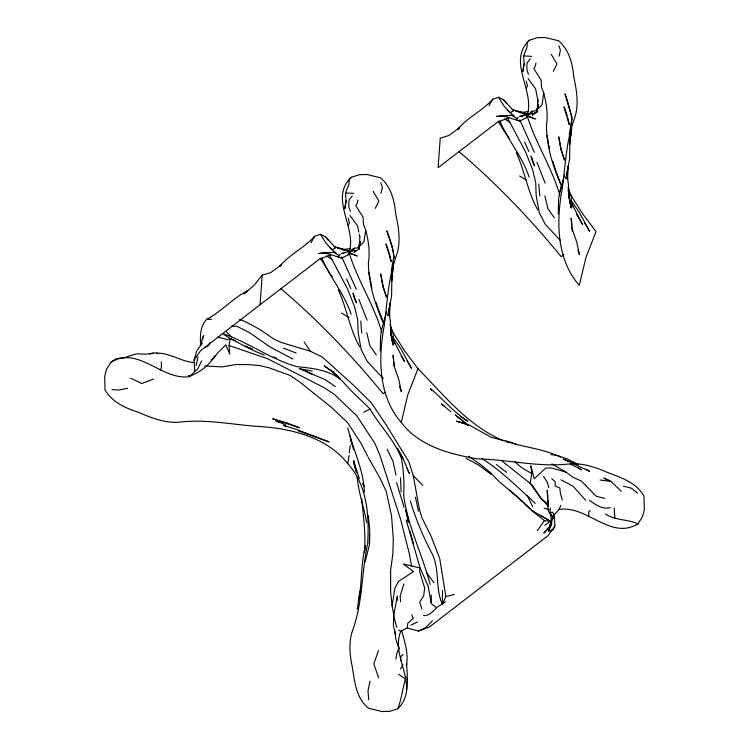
<?xml version="1.0" encoding="UTF-8"?>
<svg xmlns="http://www.w3.org/2000/svg" width="749" height="749" viewBox="0 0 749 749"><rect width="100%" height="100%" fill="white"/><g stroke="black" fill="none" stroke-linecap="round" stroke-linejoin="round"><path stroke-width="1.12" d="M554.297 516.885L554.288 518.336L553.689 518.252M369.538 534.636L369.472 544.57L365.212 561.75M369.538 534.767L369.454 543.943L369.734 529.534L368.199 515.584M423.438 615.603C431.967 616.155 434.879 606.456 442.378 604.321L442.509 590.493M548.146 500.201L548.09 506.455L547.191 490.258L547.931 497.991M380.249 350.935L380.548 336.404L381.569 329.869L386.624 311.846M558.295 213.886L558.595 199.356L559.615 192.821L564.671 174.807M393.777 261.457L391.427 281.137L393.384 267.215M393.852 258.162L393.899 255.952L391.259 271.241M359.923 236.356L359.361 246.187L359.492 241.88M537.969 99.317L537.408 109.148L537.698 99.439L535.591 88.738L528.073 78.57M393.731 257.965C393.731 248.621 389.78 239.624 386.933 230.814C389.48 239.727 393.609 248.471 393.946 257.825M397.223 600.473L397.391 595.989L393.571 615.978L396.867 627.465M567.985 166.755L565.963 178.768L569.652 158.807L569.811 146.486L571.908 117.462L566.862 98.905M364.37 552.2C366.111 534.243 363.246 516.436 361.73 498.609M568.163 165.669L567.63 179.367L567.311 177.298M553.829 515.097L548.521 531.397L553.258 529.449L554.925 525.976L554.232 514.769L559.035 509.451C587.207 505.013 610.295 540.619 637.989 523.851L642.427 516.819L644.309 509.76L644 496.147C635.489 480.886 618.374 477.104 603.516 470.793C592.422 466.15 580.381 462.704 568.257 464.043C537.904 467.357 507.878 459.465 477.59 458.875C449.587 454.203 419.271 446.17 401.249 422.436C378.535 396.464 378.067 358.734 384.087 326.555C387.373 302.999 387.991 278.722 396.212 256.158C401.249 242.451 398.646 227.602 395.697 213.765C394.423 200.329 391.128 187.081 380.558 177.803L366.86 174.498L359.305 174.695L351.206 177.307L349.306 179.245L348.865 184.582L345.523 192.98L346.132 200.666L344.802 208.643L346.132 200.666M568.585 191.519L582.507 213.587L596.017 231.619L585.877 257.675L579.295 285.388C556.582 259.416 556.114 221.695 562.134 189.506C565.42 165.96 566.038 141.673 574.258 119.11C579.295 105.412 576.693 90.554 573.743 76.716C572.47 63.281 569.174 50.043 558.604 40.764L544.907 37.45L537.351 37.656L529.253 40.259L527.352 42.197L526.912 47.533L523.57 55.932L524.178 63.618L522.849 71.604L523.074 69.685M349.287 452.855L350.176 445.618M359.623 245.475L359.033 249.052L359.941 241.506L359.033 249.052L354.062 252.301L355.728 250.971M537.67 108.427L537.08 112.004L537.988 104.457L537.08 112.004L532.108 115.252L534.992 112.341M406.333 665.515L406.641 663.539C407.306 678.603 410.068 697.356 397.794 708.741L389.695 711.344L382.14 711.55L368.442 708.236C355.185 697.263 354.811 680.101 351.796 664.55C349.568 653.147 348.734 640.994 352.788 629.89C362.853 602.14 361.552 572.096 367.665 543.484C369.294 515.827 367.375 485.155 347.751 463.612C325.778 435.918 288.196 427.819 254.613 426.209C230.074 424.084 205.441 419.271 180.743 422.005C165.801 423.7 151.41 417.989 137.994 412.119C124.943 407.962 112.284 402.194 105 389.901L104.691 376.288L106.573 369.229L111.011 362.188C138.705 345.42 161.793 381.035 189.965 376.588L194.768 371.279L194.075 360.072L200.723 350.569L260.053 304.731L262.197 275.155L270.689 272.599L281.512 264.762L279.845 266.213C289.648 254.192 304.637 247.835 314.646 236.235L320.45 234.315L325.74 237.012L335.646 247.9L331.966 249.801L325.834 242.919L320.45 234.315M551.245 514.657L553.099 517.606L549.963 513.009L550.309 508.075M397.794 708.741C401.81 698.583 402.625 687.395 406.098 677.012M392.673 275.669L391.764 283.525L391.605 295.855L387.916 315.806L390.117 302.708L389.583 316.415L389.106 313.307M406.538 689.211C407.156 669.559 392.982 650.918 400.743 631.295L407.184 627.952L407.802 623.262L413.195 618.29L411.744 614.732M571.431 130.167L569.474 144.098L571.721 128.819M357.872 200.039L357.376 202.923L355.803 205.685L363.125 217.285L363.424 224.194L365.69 230.083L364.033 241.599L361.009 244.97L359.052 245.588M535.919 63L535.423 65.875L533.85 68.636L541.171 80.246L541.471 87.156L543.737 93.035L542.079 104.551L539.055 107.931L537.099 108.539M357.273 609.115L359.997 591.13L358.883 600.305C361.936 582.132 360.906 563.707 365.4 545.768L364.538 551.124M395.781 634.581L393.412 625.977L393.852 614.929L392.111 606.016L394.863 588.33L398.515 581.393L413.542 571.637L403.383 563.997L420.133 567.976L428.1 586.018L431.284 603.535L436.321 607.692M349.146 455.532L347.751 463.612M211.162 359.866L213.849 358.247L217.294 353.35L225.833 344.802L229.728 354.155L229.044 345.514L230.224 338.492L223.389 334.204M604.761 498.385L596.279 496.259L581.524 481.186L572.798 477.197L566.019 472.16L551.32 467.91L545.675 468.116L534.187 478.78L530.919 465.841L531.743 473.64L530.105 483.33L541.274 498.909L547.135 504.723M359.361 246.187L360.1 241.89M537.408 109.148L538.147 104.841M401.249 422.436L407.831 394.714L417.97 368.658L404.46 350.635L391.165 329.494M395.865 659.167L396.764 653.952L398.861 648.213L398.365 645.161M569.306 134.202L571.946 118.913M406.407 665.44C408.692 653.905 404.769 641.94 401.707 630.789M523.186 68.73L524.178 63.618M370.015 681.141L367.993 690.99L368.789 699.884M196.116 365.606L197.951 356.833M381.026 193.289L382.383 187.269L380.801 182.793M559.072 56.241L560.43 50.22L558.848 45.745M324.373 253.106L318.587 253.546L324.251 252.731L341.816 258.087L348.257 254.754C358.958 229.128 328.128 199.534 351.206 177.307M502.42 116.067L496.634 116.498L502.298 115.683L519.862 121.048L526.304 117.705C537.005 92.08 506.174 62.495 529.253 40.259M202.464 339.868L203.597 335.43L200.358 344.493M551.751 518.608L549.504 527.38L550.899 524.337M559.615 192.821L562.939 181.005M194.075 360.072L196.753 350.86L202.558 342.864M378.479 650.619L373.817 663.914L378.694 677.948M403.945 583.92L400.163 595.989L400.584 601.756M559.035 509.451L560.786 505.388M548.521 531.397L551.732 524L543.793 533.185L548.689 528.204M410.377 500.987C415.583 518.589 422.661 535.451 431.068 551.751C440.421 568.163 434.794 587.693 442.378 604.321L445.861 596.56L439.738 558.595L431.124 536.303L422.043 518.036L419.543 509.938L413.261 475.615L408.795 461.581L386.353 425.198L371.298 402.737L352.423 384.2L322.276 357.048L310.311 351.206L280.866 342.368L274.059 339.213L260.072 329.607L251.964 325.132L242.639 320.413L239.296 319.711M348.285 225.337L349.446 222.902L348.182 218.146M526.332 88.288L527.493 85.863L526.229 81.107M160.211 370.09L161.484 367.581L161.241 362.039M551.788 521.941L549.897 525.629L551.002 523.804M400.481 669.11L402.934 664.494M375.286 208.391L378.91 201.004L373.236 191.472M553.333 71.342L556.956 63.955L551.283 54.434M210.095 342.443L207.988 346.169L205.301 347.293M310.957 242.76L314.646 236.235M489.003 105.712L492.692 99.186L498.497 97.267L503.787 99.963L513.692 110.861L510.013 112.753L503.88 105.881L498.497 97.267M214.954 355.55C209.757 364.772 200.966 371.495 191.575 375.492L188.467 375.642M550.056 526.528L551.732 524M554.925 525.976L548.277 535.479L429.449 626.941L418.354 631.089L407.184 627.952M262.197 275.155L253.883 285.538L243.846 293.917L248.116 290.462C232.836 298.008 221.62 311.537 206.584 319.402C200.086 326.246 200.011 336.479 200.685 345.364M537.314 530.582L544.429 520.695L550.431 521.154L551.976 519.45M201.696 360.924L197.558 369.21L194.768 371.279M492.692 99.186C482.684 110.796 467.694 117.144 457.892 129.174L459.558 127.723L448.735 135.56L440.243 138.106L438.099 167.692L497.598 122.059L508.693 117.911M352.217 195.948L349.259 199.711L348.744 202.904L349.006 207.501L350.438 211.396M530.264 58.899L527.305 62.673L526.79 65.865L527.053 70.462L528.485 74.357M359.651 246.103L357.236 247.985L353.949 248.265L348.257 254.754M537.698 109.054L535.282 110.936L531.996 111.227L526.304 117.705M432.491 620.706L425.76 627.587L418.354 631.089M590.137 510.518L588.658 511.96L588.789 515.949M338.604 255.821L340.261 254.267M516.651 118.782L518.308 117.219M403.196 654.411L400.696 656.639L400.715 660.712M442.378 604.321L445.355 601.803M384.958 392.326L383.188 393.759C352.049 355.784 318.082 320.151 280.594 288.393M563.894 254.566L561.235 256.71C530.095 218.736 496.128 183.112 458.641 151.345M260.053 304.731L319.551 259.098L330.646 254.96M544.766 525.283L550.431 521.154L531.762 510.425L522.418 501.175L499.152 481.635L490.455 472.675L481.036 464.857L468.574 456.197M530.273 112.453L531.996 111.227M351.365 250.11L353.949 248.265M111.011 362.188L116.264 358.621L123.828 357.797L136.543 353.837L146.71 354.165L154.013 352.882L157.767 353.275M363.714 412.259L369.997 408.982C379.827 426.022 394.648 440.047 401.464 458.678C403.777 470.859 404.235 483.274 403.73 495.641C407.69 526.528 422.483 554.438 430.076 584.398M410.883 625.115L417.418 622.035M235.532 340.823L230.224 338.492L227.733 339.643L217.95 337.19M153.667 378.975L141.776 383.525L130.644 378.198M519.862 121.048L515.818 119.559M341.816 258.087L337.771 256.598M549.963 513.009L552.285 512.054L554.232 514.769M527.689 114.288L519.694 116.338L522.849 116.357M445.861 596.56L454.325 594.463M523.27 115.234L533.007 113.165L528.757 114.063M350.71 251.112L354.96 250.203L341.647 253.377L343.754 253.396M127.676 388.3L118.941 390.042L112.06 389.649M149.557 353.987L153.32 353.322M528.064 111.601L520.078 112.612L527.099 113.979L515.78 111.021L527.099 113.979M350.017 248.649L342.031 249.651L349.053 251.027L337.733 248.059L349.053 251.027M610.201 507.691C602.505 509.61 595.333 504.789 589.519 500.304M507.045 115.711L511.67 115.365L517.11 118.529M328.998 252.759L333.623 252.404L339.063 255.578M156.625 353.182C169.976 352.704 181.314 361.889 194.562 362.525M502.298 115.683L511.67 115.365M324.251 252.731L333.623 252.404M206.584 319.402L211.555 319.271M527.053 116.395L529.159 116.413M349.006 253.434L351.112 253.452M231.441 326.161L236.909 326.292L249.988 332.94L270.23 347.077L292.906 359.043M204.814 365.943L222.322 366.907L236.029 364.482L249.033 364.623L259.575 365.578L268.947 367.74L290.275 375.539L300.349 382.458L331.105 407.1L347.723 422.736L360.831 443.015L367.656 456.197M523.57 55.932L531.734 56.362M345.523 192.98L353.687 193.411M621.286 491.222L610.95 481.392L600.099 480.043M605.435 514.011C615.116 520.583 627.512 519.02 637.989 523.851M550.815 454.512L557.556 455.532L567.321 458.968L578.64 464.698M188.963 376.41L189.965 376.588M299.001 368.545L312.286 371.158M528.026 114.082L512.222 109.523M348.968 250.887L334.176 246.571M623.374 486.129L631.435 488.217L637.539 493.029M544.139 508.178L549.111 509.657M298.224 430.834L329.083 441.929L297.1 429.664L283.534 425.376L286.483 426.658M229.044 345.514L267.73 358.79L323.437 387.327L334.091 394.124L356.852 415.873L374.968 443.52L380.071 455.767L400.631 519.385L409.216 553.324L411.604 566.113M273.188 356.983L276.484 358.162M222.387 333.427C248.312 342.162 270.558 359.277 297.016 366.692C312.754 368.208 329.682 369.987 342.143 380.764C350.616 390.95 360.653 399.62 369.997 408.982M526.678 115.711L535.31 118.951L527.24 115.992C535.601 143.284 551.901 167.523 559.849 195.133M348.631 252.759L357.264 255.989L349.193 253.04C357.554 280.323 373.854 304.571 381.803 332.182M283.328 348.088L296.145 352.994M252.31 349.259L245.944 346.824L230.224 338.492M285.743 424.814L275.875 420.929L279.33 422.296M300.415 369.191L325.497 379.809L335.299 386.531M264.313 355.129L253.583 350.644L245.429 346.001L252.479 349.128M516.651 444.644L511.548 442.5L491.222 437.322L469.305 425.02L456.441 421.181L466.187 424.159L467.975 425.348M575.859 464.08L563.098 459.006L569.324 461.843M551.929 463.912L566.019 472.16M571.403 462.788L589.444 471.271L585.84 469.043M503.468 440.796C468.331 425.975 443.988 395.229 417.97 368.658M610.95 481.392L603.788 478.059L609.302 480.643M570.392 463.94L581.496 469.866L577.722 467.207M305.91 371.027L312.764 374.547M560.711 457.227C543.521 448.585 523.832 447.499 505.8 441.18L507.747 442.256M561.029 479.828L573.154 486.307L585.568 500.238M466.037 458.248L478.536 464.998L490.998 474.304M540.16 515.331L550.431 521.154M531.743 473.64L521.089 467.207L514.994 461.843M519.647 176.015L526.144 179.966M341.6 313.063L349.025 317.576M504.47 118.894L509.9 122.293L525.536 151.822L532.614 169.648L535.741 182.943L536.153 195.339L539.261 212.763L545.347 224.363L560.561 240.654M326.424 255.933L331.854 259.341L347.489 288.861L354.567 306.697L357.694 319.982L358.106 332.378L361.215 349.802L367.3 361.402L383.263 378.554M460.307 416.453L467.882 421.2C453.716 412.296 443.258 399.236 430.488 388.665L431.808 390.444M481.991 458.557C501.615 471.14 518.205 487.739 535.292 503.412M398.852 630.031L400.743 631.295M398.562 674.194L405.902 679.324M496.39 464.549L506.539 472.301M468.088 425.076L455.28 414.937L466.908 424.43M450.861 411.707L441.507 403.908L444.644 406.529M501.287 460.438L532.108 484.921L541.087 498.375L547.388 503.759L548.511 511.473L551.095 514.863M338.82 377.168L331.91 371.186L324.186 365.849L333.736 372.693L331.91 371.186L340.168 378.882M507.682 110.281L514.207 116.132M329.635 247.329L336.161 253.171M551.779 478.705L555.131 481.719L555.149 486.026L559.84 488.002L560.43 493.516L562.349 500.089M544.429 520.695L532.464 511.136L509.554 489.883M413.261 475.615L422.848 485.371M225.739 331.067L231.282 336.75M503.787 99.963L506.39 103.296M325.74 237.012L328.343 240.335M331.058 274.977L332.472 276.821M509.105 137.928L504.077 131.075L498.263 121.113M329.803 273.263L320.216 258.162M426.649 572.826L433.933 582.788M554.382 217.903L547.894 208.634L544.879 195.882M376.335 354.951L369.847 345.673L366.832 332.931M543.577 476.439L547.435 482.628L548.83 487.655M350.026 215.618L357.545 225.777L358.808 232.199M304.122 341.909L310.311 351.206M507.466 118.361L509.9 122.293M329.42 255.4L331.854 259.341M584.576 222.93L589.585 231.31L579.277 212.304L571.234 200.573M407.091 360.906L411.538 368.349L401.23 349.352L392.691 336.657M576.374 214.055L582.61 224.588L570.972 202.136M401.164 355.887L404.563 361.636L392.925 339.185M368.18 457.208L380.801 479.669L386.315 491.587L391.54 515.883L393.291 538.943L392.86 553.998L390.632 570.289L390.632 591.729L392.111 606.016M499.845 121.02C508.103 140.625 522.502 156.869 529.15 177.204M321.798 258.068C330.056 277.664 344.456 293.917 351.112 314.252M397.522 448.108L403.43 459.343L409.366 473.508L406.997 468.677M400.958 454.615L403.43 459.343M519.74 119.849L534.374 152.272M341.694 256.898L356.327 289.311M353.472 449.578L347.798 427.81M387.121 449.147L393.075 461.459L395.931 475.044M527.212 495.417L532.698 506.764M383.881 323.147L378.329 309.159M537.698 209.804C527.68 191.866 524.815 171.268 516.361 152.768M359.651 346.843C349.643 328.914 346.768 308.316 338.314 289.807M571.075 202.829L572.798 206.696L571.066 202.455M393.028 339.868L394.751 343.735L393.019 339.494M524.656 141.992L528.822 151.532M346.609 279.04L350.775 288.58M536.921 162.28L545.132 183.121M358.874 299.328L367.085 320.169M362.759 483.358L364.089 486.513L363.031 483.564M561.797 186.894C553.258 167.486 546.583 146.973 546.433 125.56C548.231 114.756 546.508 103.54 543.737 93.035M383.75 323.942C375.212 304.534 368.536 284.021 368.386 262.609C370.184 251.795 368.461 240.588 365.69 230.083M566.553 97.885L564.98 93.775L571.908 117.462M556.376 172.12L560.477 182.953M568.023 187.419L571.244 196.013L571.347 207.838M389.976 324.457L393.197 333.052L393.3 344.886L392.748 342.752M577.854 250.269L579.454 254.594L576.618 241.712L572.461 229.915L571.159 218.174L571.684 224.972M399.404 386.231L401.408 391.643L398.571 378.76L394.414 366.954L393.113 355.213L393.328 358.837M567.265 115.805L564.016 106.92L569.287 124.643L567.77 118.014M389.218 252.844L385.969 243.959L391.24 261.691L389.471 253.958M350.139 436.058C355.298 454.474 363.771 472.441 364.36 492.056M355.635 469.483L353.425 460.963L359.417 478.592M398.992 648.269L396.081 640.105L394.526 630.873M560.692 148.302L564.474 159.893L560.692 148.302L558.707 136.861L561.46 150.615M382.645 285.341L386.428 296.941L382.645 285.341L380.661 273.9L383.413 287.663M396.586 482.637L404.123 507.326M552.818 161.175L555.964 171.034M376.167 302.596L377.917 308.073M421.846 608.965L419.721 602.018L423.681 595.829L424.646 587.993L419.618 571.506L420.133 567.976L406.192 520.059M350.41 438.914L351.936 444.251M409.928 531.097L413.514 543.896M354.202 463.996L356.449 472.647M366.589 522.502C364.08 507.195 358.387 492.477 357.207 477.01M356.674 472.6L353.575 460.485L354.932 467.264M546.939 135.316L548.586 143.125M368.892 272.355L370.306 279.049M415.47 497.167L418.391 511.295M570.401 203.728L568.425 193.925L571.038 207.932L568.079 189.806M392.354 340.776L390.379 330.964L392.991 344.98L390.641 331.461M359.23 234.343L359.651 236.487M567.396 177.616L568.425 184.151L568.997 196.725M389.171 313.569L390.379 321.199L390.95 333.764M548.914 145.212L549.41 148.349M370.708 281.212L371.85 288.534M550.627 513.674L551.61 522.849M571.89 227.097L572.292 231.347M393.637 362.02L394.049 366.27M538.812 183.964L539.795 196.032M360.765 321.012L361.748 333.08M614.208 508.206L614.882 518.467M400.509 477.768L401.118 491.953M431.246 595.071L431.284 603.535M287.803 423.288L272.683 418.785L299.263 427.726L287.803 423.288M534.543 165.726L532.502 161.793L531.097 155.989L534.543 165.726M356.496 302.765L354.455 298.832L353.051 293.037L356.496 302.765M407.287 514.938L405.527 509.442L408.42 522.259L407.287 514.938"/></g></svg>
